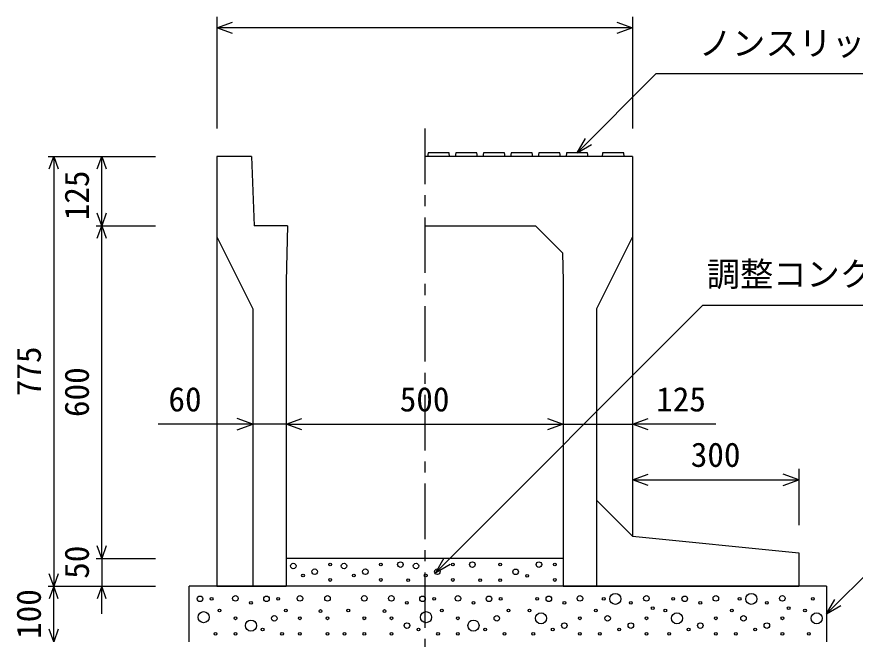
# Model space of a CAD drawing. Units: millimetres, scale not verified. Extents: x -16800 to 16800, y -5940 to 5940.
# Drawn here: x 6114 to 7627, y 2890 to 4012 of the extents above; entities that cross this region are included whole.
import ezdxf
from ezdxf.enums import TextEntityAlignment as Align

# ---------------------------------------------------------------- set-up
doc = ezdxf.new("R2010")
doc.units = ezdxf.units.MM
doc.header["$LTSCALE"] = 20
doc.linetypes.add('CHAIN1', pattern=[8, 5, -1, 1, -1])
for name, color, linetype, lineweight in [('0-0_DIM', 7, 'Continuous', 25), ('0-2_HATCH', 6, 'Continuous', 25), ('0-5_OUTLINE', 3, 'Continuous', 25)]:
    doc.layers.add(name, color=color, linetype=linetype, lineweight=lineweight)
doc.styles.add('ＭＳ ゴシック', font='')
doc.styles.get('ＭＳ ゴシック').set_extended_font_data('MS Gothic')

msp = doc.modelspace()

# ---------------------------------------------------------------- linework, layer by layer
at = {"layer": '0-0_DIM'}
for p, q in [((6475, 4012.39), (6475, 3810.65)), ((7225, 4012.39), (7225, 3810.65)), ((7225, 3992.39), (6475, 3992.39)), ((7125, 3767.15), (7267.21, 3909.36)), ((7824.1, 3909.36), (7267.21, 3909.36)), ((7125, 3767.15), (7140, 3793.13)), ((7125, 3767.15), (7150.98, 3782.15)), ((6170.8, 3760.65), (6364.13, 3760.65)), ((6180.8, 3760.65), (6180.8, 2985.65)), ((6267.46, 3635.65), (6267.46, 3760.65)), ((6257.46, 3635.65), (6364.13, 3635.65)), ((6267.46, 3035.65), (6267.46, 3635.65)), ((6540, 3277.61), (6369.31, 3277.61)), ((6600, 3277.61), (6540, 3277.61)), ((6600, 3277.61), (7100, 3277.61)), ((7100, 3277.61), (7225, 3277.61)), ((7375.36, 3277.61), (7225, 3277.61)), ((7525, 3197.61), (7525, 3095.65)), ((7225, 3177.61), (7525, 3177.61)), ((7738.65, 3099.3), (7575, 2935.65)), ((6257.46, 3035.65), (6364.13, 3035.65)), ((6267.46, 3035.65), (6267.46, 2985.65)), ((6869.98, 3010.65), (6884.98, 3036.63)), ((6869.98, 3010.65), (6895.96, 3025.65)), ((6170.8, 2985.65), (6364.13, 2985.65)), ((6180.8, 2885.65), (6180.8, 2985.65)), ((6267.46, 2935.65), (6267.46, 2985.65)), ((7575, 2935.65), (7590, 2961.63)), ((7575, 2935.65), (7600.98, 2950.65))]:
    msp.add_line(p, q, dxfattribs=at)
at = {"layer": '0-0_DIM', "linetype": 'CHAIN1'}
msp.add_line((6850, 3810.65), (6850, 2685.65), dxfattribs=at)
at = {"layer": '0-0_DIM'}
for points in [[(6503.23, 3982.13), (6475.04, 3992.39), (6503.23, 4002.65)], [(7196.85, 4002.65), (7225.04, 3992.39), (7196.85, 3982.13)], [(6172.59, 3738.1), (6180.8, 3760.65), (6189.01, 3738.1)], [(6259.26, 3738.1), (6267.46, 3760.65), (6275.67, 3738.1)], [(6275.67, 3658.2), (6267.46, 3635.65), (6259.26, 3658.2)], [(6259.26, 3613.1), (6267.46, 3635.65), (6275.67, 3613.1)], [(6869.98, 3010.65), (7352.01, 3492.68), (7991.22, 3492.68)], [(6511.81, 3267.35), (6540, 3277.61), (6511.81, 3287.87)], [(6628.19, 3267.35), (6600, 3277.61), (6628.19, 3287.87)], [(7071.81, 3287.87), (7100, 3277.61), (7071.81, 3267.35)], [(7253.19, 3267.35), (7225, 3277.61), (7253.19, 3287.87)], [(7253.19, 3167.35), (7225, 3177.61), (7253.19, 3187.87)], [(7496.81, 3167.35), (7525, 3177.61), (7496.81, 3187.87)], [(6275.67, 3058.2), (6267.46, 3035.65), (6259.26, 3058.2)], [(6189.01, 3008.2), (6180.8, 2985.65), (6172.59, 3008.2)], [(6189.01, 2963.1), (6180.8, 2985.65), (6172.59, 2963.1)], [(6275.67, 2963.1), (6267.46, 2985.65), (6259.26, 2963.1)], [(6189.01, 2908.2), (6180.8, 2885.65), (6172.59, 2908.2)]]:
    msp.add_lwpolyline(points, dxfattribs=at)
at = {"layer": '0-2_HATCH'}
for p, q in [((6895, 3760.65), (6894, 3767.15)), ((6945, 3760.65), (6944, 3767.15)), ((6995, 3760.65), (6994, 3767.15)), ((7045, 3760.65), (7044, 3767.15)), ((7095, 3760.65), (7094, 3767.15)), ((7145, 3760.65), (7144, 3767.15)), ((7210, 3760.65), (7209, 3767.15))]:
    msp.add_line(p, q, dxfattribs=at)
for points in [[(6894, 3767.15), (6856, 3767.15), (6855, 3760.65)], [(6944, 3767.15), (6906, 3767.15), (6905, 3760.65)], [(6994, 3767.15), (6956, 3767.15), (6955, 3760.65)], [(7044, 3767.15), (7006, 3767.15), (7005, 3760.65)], [(7094, 3767.15), (7056, 3767.15), (7055, 3760.65)], [(7144, 3767.15), (7106, 3767.15), (7105, 3760.65)], [(7209, 3767.15), (7171, 3767.15), (7170, 3760.65)]]:
    msp.add_lwpolyline(points, dxfattribs=at)
for centre, radius in [((6613.03, 3022.15), 5), ((6679.59, 3024.96), 2.5), ((6704.51, 3022.15), 5), ((6771.07, 3024.96), 2.5), ((6806.23, 3024.68), 5), ((6834.37, 3022.15), 5), ((6900.93, 3024.96), 2.5), ((6936.09, 3024.68), 5), ((6986, 3024.68), 2.5), ((7056.09, 3024.68), 5), ((7084.95, 3024.96), 2.5), ((6651.55, 3011.83), 5), ((6743.03, 3011.83), 5), ((6872.89, 3011.83), 5), ((7014.04, 3011.55), 5), ((6630.52, 3004.83), 2.5), ((6679.59, 2996.95), 2.5), ((6722, 3004.83), 2.5), ((6771.07, 2996.95), 2.5), ((6820.25, 2996.66), 2.5), ((6851.86, 3004.83), 2.5), ((6900.93, 2996.95), 2.5), ((6950.11, 2996.66), 2.5), ((6986, 2996.66), 2.5), ((7035.07, 3004.54), 2.5), ((7084.95, 2996.95), 2.5), ((6444.66, 2962.83), 5), ((6465.69, 2962.83), 2.5), ((6508.58, 2963.7), 5), ((6564.66, 2962.83), 5), ((6585.69, 2962.83), 2.5), ((6624.94, 2963.7), 5), ((6674.64, 2963.7), 5), ((6741.11, 2963.7), 5), ((6789.97, 2963.7), 5), ((6846.04, 2962.83), 5), ((6867.07, 2962.83), 2.5), ((6909.97, 2963.7), 5), ((6966.04, 2962.83), 5), ((6987.07, 2962.83), 2.5), ((7052.93, 2962.83), 2.5), ((7073.96, 2962.83), 5), ((7130.03, 2963.7), 5), ((7172.93, 2962.83), 2.5), ((7193.96, 2962.83), 10), ((7250.03, 2963.7), 5), ((7298.15, 2962.83), 2.5), ((7319.18, 2962.83), 5), ((7375.26, 2963.7), 5), ((7418.15, 2962.83), 2.5), ((7439.18, 2962.83), 10), ((7495.26, 2963.7), 5), ((7550.08, 2962.83), 2.5), ((6536.62, 2955.82), 2.5), ((6818.01, 2955.82), 2.5), ((6938.01, 2955.82), 2.5), ((7101.99, 2955.82), 2.5), ((7221.99, 2955.82), 2.5), ((7347.22, 2955.82), 2.5), ((7467.22, 2955.82), 2.5), ((6451.2, 2929.81), 10), ((6479.71, 2941.82), 2.5), ((6599.71, 2941.82), 2.5), ((6662.22, 2940.91), 2.5), ((6712.23, 2941.82), 2.5), ((6777.55, 2940.91), 2.5), ((6852.58, 2929.81), 10), ((6881.09, 2941.82), 2.5), ((7001.09, 2941.82), 2.5), ((7038.91, 2941.82), 2.5), ((7059.94, 2927.81), 10), ((7158.91, 2941.82), 2.5), ((7261.37, 2946.13), 2.5), ((7284.13, 2941.82), 2.5), ((7305.16, 2927.81), 10), ((7404.13, 2941.82), 2.5), ((7506.6, 2946.13), 2.5), ((7536.06, 2941.82), 2.5), ((7557.09, 2927.81), 10), ((6508.58, 2927.81), 2.5), ((6536.62, 2914.68), 10), ((6578.68, 2927.81), 5), ((6624.94, 2927.81), 2.5), ((6674.64, 2927.81), 2.5), ((6741.11, 2927.81), 2.5), ((6789.97, 2927.81), 2.5), ((6818.01, 2914.68), 5), ((6909.97, 2927.81), 2.5), ((6938.01, 2914.68), 10), ((6980.06, 2927.81), 5), ((7101.99, 2914.68), 5), ((7130.03, 2927.81), 2.5), ((7179.94, 2927.81), 5), ((7221.99, 2914.68), 5), ((7250.03, 2927.81), 2.5), ((7347.22, 2914.68), 5), ((7375.26, 2927.81), 2.5), ((7425.16, 2927.81), 5), ((7467.22, 2914.68), 5), ((7495.26, 2927.81), 2.5), ((6557.65, 2907.67), 2.5), ((6839.03, 2907.67), 2.5), ((6959.03, 2907.67), 2.5), ((7080.97, 2907.67), 2.5), ((7200.97, 2907.67), 2.5), ((7326.19, 2907.67), 2.5), ((7446.19, 2907.67), 2.5), ((6472.7, 2899.8), 2.5), ((6508.58, 2899.8), 2.5), ((6592.7, 2899.8), 2.5), ((6624.94, 2899.8), 2.5), ((6674.64, 2899.8), 2.5), ((6705.22, 2899.8), 2.5), ((6741.11, 2899.8), 2.5), ((6789.97, 2899.8), 2.5), ((6874.08, 2899.8), 2.5), ((6909.97, 2899.8), 2.5), ((6994.08, 2899.8), 2.5), ((7045.92, 2899.8), 2.5), ((7130.03, 2899.8), 2.5), ((7165.92, 2899.8), 2.5), ((7250.03, 2899.8), 2.5), ((7291.14, 2899.8), 2.5), ((7375.26, 2899.8), 2.5), ((7411.14, 2899.8), 2.5), ((7495.26, 2899.8), 2.5), ((7543.07, 2899.8), 2.5)]:
    msp.add_circle(centre, radius, dxfattribs=at)
at = {"layer": '0-5_OUTLINE'}
for p, q in [((6537.5, 3760.65), (6475, 3760.65)), ((6475, 3760.65), (6475, 2985.65)), ((6537.5, 3760.65), (6542.5, 3635.65)), ((7225, 3760.65), (6850, 3760.65)), ((7225, 3760.65), (7225, 3075.65)), ((6602.5, 3635.65), (6542.5, 3635.65)), ((6602.5, 3635.65), (6600, 3535.65)), ((6850, 3635.65), (7050, 3635.65)), ((7050, 3635.65), (7098.72, 3586.93)), ((6475, 3615.65), (6540, 3485.65)), ((7225, 3615.65), (7160, 3485.65)), ((7098.72, 3586.93), (7100, 3535.65)), ((6600, 3535.65), (6600, 2985.65)), ((7100, 3535.65), (7100, 2985.65)), ((6540, 3485.65), (6540, 2985.65)), ((7160, 3485.65), (7160, 2985.65)), ((7225, 3075.65), (7160, 3140.65)), ((7100, 3035.65), (6600, 3035.65)), ((7575, 2985.65), (6425, 2985.65)), ((6425, 2885.65), (6425, 2985.65)), ((6475, 2985.65), (6600, 2985.65)), ((7100, 2985.65), (7525, 2985.65)), ((7575, 2985.65), (7575, 2885.65))]:
    msp.add_line(p, q, dxfattribs=at)
msp.add_lwpolyline([(7225, 3075.65), (7525, 3045.65), (7525, 2985.65)], dxfattribs=at)

# ---------------------------------------------------------------- texts
at = {"layer": '0-0_DIM', "style": 'ＭＳ ゴシック'}
for s, p in [('ノンスリップ', (7344.52, 3929.54)), ('調整コンクリート', (7358.73, 3513.2)), ('60', (6387.73, 3287.61)), ('500', (6805, 3287.61)), ('125', (7267.56, 3287.61)), ('300', (7330, 3187.61))]:
    msp.add_text(s, height=43.99, dxfattribs=at).set_placement(p, align=Align.BOTTOM_LEFT)
for s, p in [('125', (6257.46, 3645.4)), ('775', (6170.8, 3328.15)), ('600', (6257.46, 3290.65)), ('50', (6257.46, 2998.98)), ('100', (6170.8, 2890.65))]:
    msp.add_text(s, height=43.99, rotation=90, dxfattribs=at).set_placement(p, align=Align.BOTTOM_LEFT)

doc.saveas('drawing.dxf')
